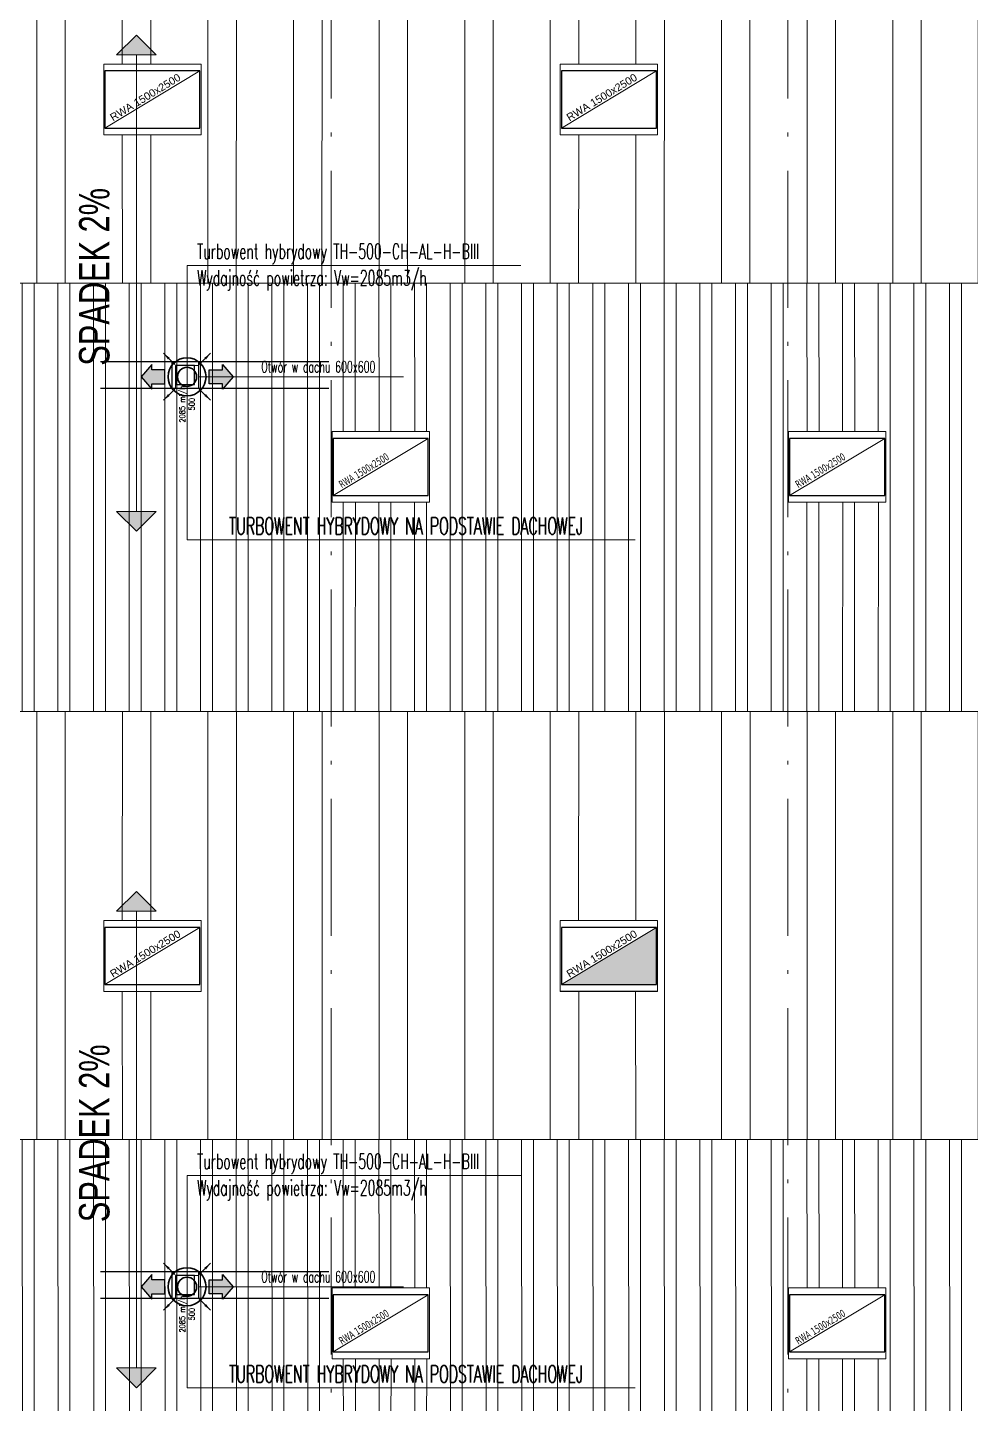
# Model space of a CAD drawing. Extents: x 6529560 to 6558080, y 5579316 to 5588131.
# Drawn here: x 6543331.87 to 6543356.66, y 5579522.54 to 5579558.69 of the extents above; entities that cross this region are included whole.
import ezdxf
from ezdxf.enums import TextEntityAlignment as Align

# ---------------------------------------------------------------- set-up
doc = ezdxf.new("R2010")
doc.units = 0
doc.header["$MEASUREMENT"] = 0
for name, pattern in [('ACAD_ISO10W100', [18, 12, -3, 0, -3]), ('GR_SOLID', [0]), ('STRICHLINIE', [0.75, 0.5, -0.25])]:
    doc.linetypes.add(name, pattern=pattern)
doc.layers.get('0').update_dxf_attribs({"color": 2, "linetype": 'CONTINUOUS', "lineweight": 5})
for name, color, linetype in [('06', 6, 'CONTINUOUS'), ('9', 1, 'CONTINUOUS'), ('_ajw_wywiew', 20, 'STRICHLINIE')]:
    doc.layers.add(name, color=color, linetype=linetype)
for name, color, linetype, lineweight in [('3', 4, 'CONTINUOUS', 13), ('arch_opisy', 20, 'CONTINUOUS', 13), ('arch_osie', 181, 'CONTINUOUS', 5), ('arch_zadaszenie', 76, 'CONTINUOUS', 15), ('arch_zadaszenie klapy dymowe', 31, 'CONTINUOUS', 13), ('arch_zadaszenie_raster', 76, 'CONTINUOUS', 15), ('FLUID-W1', 7, 'CONTINUOUS', 35), ('FLUID-W1-150-ARRGR', 7, 'CONTINUOUS', 13), ('IS_CIĘŻARY', 1, 'CONTINUOUS', 25), ('IS_OTWOROWANIE', 6, 'CONTINUOUS', 35), ('IS_wentylacja opis', 7, 'CONTINUOUS', 18)]:
    doc.layers.add(name, color=color, linetype=linetype, lineweight=lineweight)
doc.styles.add('FDBES', font='simplex.shx')
doc.styles.add('simplex', font='simplex.shx', dxfattribs={"width": 0.8})
doc.styles.get("Standard").update_dxf_attribs({"font": 'arial.ttf', "width": 0.75})
doc.dimstyles.new('FDBES', dxfattribs={"dimscale": 50, "dimtxt": 4, "dimasz": 2.5, "dimexe": 0.8, "dimexo": 2, "dimgap": 1, "dimtad": 1, "dimdsep": 46, "dimtxsty": 'FDBES', "dimcen": 2.5, "dimclrd": 4, "dimclre": 5, "dimadec": 0, "dimazin": 0, "dimtfac": 1, "dimtmove": 0, "dimatfit": 3, "dimfxl": 1, "dimarcsym": 0})
pattern_1 = [(90, (-75.1374, 0), (-2.25, 4e-16), []), (90, (-74.3874, 0.75), (-2.25, 4e-16), [])]
pattern_2 = [(90, (-75.1374, 0), (-0.9375, 2e-16), []), (90, (-74.8249, 0.3125), (-0.9375, 2e-16), [])]

# ---------------------------------------------------------------- blocks, each defined once
blk = doc.blocks.new('w2_1')
at = {"layer": '3', "lineweight": 25, "elevation": 7.783}
for points in [[(6543044.329, 5579880.741), (6543050.329, 5579880.741)], [(6543047.759, 5579880.741), (6543047.759, 5579880.041)], [(6543048.459, 5579880.741), (6543048.459, 5579880.041)], [(6543044.329, 5579880.041), (6543050.329, 5579880.041)]]:
    blk.add_lwpolyline(points, dxfattribs=at)
at = {"layer": '9', "lineweight": 25, "elevation": 7.783}
blk.add_lwpolyline([(6543047.859, 5579880.641), (6543048.359, 5579880.641), (6543048.359, 5579880.141), (6543047.859, 5579880.141)], close=True, dxfattribs=at)
blk = doc.blocks.new('*U995')
at = {"color": 0, "linetype": 'ByBlock', "lineweight": -2, "extrusion": (-1, -2e-16, -1e-16)}
blk.add_ellipse((0, 0), major_axis=(0, -500), ratio=1, start_param=-1.570796, end_param=4.712389, dxfattribs=at)
at = {"color": 0, "linetype": 'ByBlock', "lineweight": -2, "extrusion": (1, 2e-16, 1e-16)}
for major_axis in [(0, -500), (0, -250)]:
    blk.add_ellipse((0, 0), major_axis=major_axis, ratio=1, start_param=-1.570796, end_param=4.712389, dxfattribs=at)
at = {"color": 3, "linetype": 'Continuous', "lineweight": -3, "extrusion": (-1, -2e-16, -1e-16)}
blk.add_ellipse((0, 0), major_axis=(0, -250), ratio=1, start_param=-1.570796, end_param=4.712389, dxfattribs=at)
blk = doc.blocks.new('*U996')
at = {"color": 3, "linetype": 'Continuous', "lineweight": -3, "extrusion": (1, 2e-16, 2e-16)}
blk.add_ellipse((0, 0), major_axis=(0, 0, -250), ratio=1, start_param=-1.570796, end_param=4.712389, dxfattribs=at)
at = {"color": 3, "linetype": 'Continuous', "lineweight": -3, "extrusion": (-1, -2e-16, -2e-16)}
blk.add_ellipse((0, 0), major_axis=(0, 0, -250), ratio=1, start_param=-1.570796, end_param=4.712389, dxfattribs=at)
blk = doc.blocks.new('*U997')
at = {"color": 3, "linetype": 'Continuous', "lineweight": -3, "extrusion": (1, 2e-16, 2e-16)}
blk.add_ellipse((0, 0), major_axis=(0, 0, -250), ratio=1, start_param=-1.570796, end_param=4.712389, dxfattribs=at)
at = {"color": 3, "linetype": 'Continuous', "lineweight": -3, "extrusion": (-1, -2e-16, -2e-16)}
blk.add_ellipse((0, 0), major_axis=(0, 0, -250), ratio=1, start_param=-1.570796, end_param=4.712389, dxfattribs=at)
blk = doc.blocks.new('*U1001')
at = {"color": 0, "linetype": 'ByBlock', "lineweight": -2, "extrusion": (-1, -2e-16, -1e-16)}
blk.add_ellipse((0, 0), major_axis=(0, -500), ratio=1, start_param=-1.570796, end_param=4.712389, dxfattribs=at)
at = {"color": 0, "linetype": 'ByBlock', "lineweight": -2, "extrusion": (1, 2e-16, 1e-16)}
for major_axis in [(0, -500), (0, -250)]:
    blk.add_ellipse((0, 0), major_axis=major_axis, ratio=1, start_param=-1.570796, end_param=4.712389, dxfattribs=at)
at = {"color": 3, "linetype": 'Continuous', "lineweight": -3, "extrusion": (-1, -2e-16, -1e-16)}
blk.add_ellipse((0, 0), major_axis=(0, -250), ratio=1, start_param=-1.570796, end_param=4.712389, dxfattribs=at)
blk = doc.blocks.new('*U1002')
at = {"color": 3, "linetype": 'Continuous', "lineweight": -3, "extrusion": (1, 2e-16, 2e-16)}
blk.add_ellipse((0, 0), major_axis=(0, 0, -250), ratio=1, start_param=-1.570796, end_param=4.712389, dxfattribs=at)
at = {"color": 3, "linetype": 'Continuous', "lineweight": -3, "extrusion": (-1, -2e-16, -2e-16)}
blk.add_ellipse((0, 0), major_axis=(0, 0, -250), ratio=1, start_param=-1.570796, end_param=4.712389, dxfattribs=at)
blk = doc.blocks.new('*U1003')
at = {"color": 3, "linetype": 'Continuous', "lineweight": -3, "extrusion": (1, 2e-16, 2e-16)}
blk.add_ellipse((0, 0), major_axis=(0, 0, -250), ratio=1, start_param=-1.570796, end_param=4.712389, dxfattribs=at)
at = {"color": 3, "linetype": 'Continuous', "lineweight": -3, "extrusion": (-1, -2e-16, -2e-16)}
blk.add_ellipse((0, 0), major_axis=(0, 0, -250), ratio=1, start_param=-1.570796, end_param=4.712389, dxfattribs=at)
blk = doc.blocks.new('*U1029')
blk.add_leader([(-297, -297), (0, 0)], dimstyle='FDBES', override={"dimscale": 80, "dimclrd": 7})
blk = doc.blocks.new('*U1030')
blk.add_leader([(297, -297), (0, 0)], dimstyle='FDBES', override={"dimscale": 80, "dimclrd": 7})
blk = doc.blocks.new('*U1031')
blk.add_leader([(-297, 297), (0, 0)], dimstyle='FDBES', override={"dimscale": 80, "dimclrd": 7})
blk = doc.blocks.new('*U1032')
blk.add_leader([(297, 297), (0, 0)], dimstyle='FDBES', override={"dimscale": 80, "dimclrd": 7})
blk = doc.blocks.new('*U1037')
blk.add_leader([(-297, -297), (0, 0)], dimstyle='FDBES', override={"dimscale": 80, "dimclrd": 7})
blk = doc.blocks.new('*U1038')
blk.add_leader([(297, -297), (0, 0)], dimstyle='FDBES', override={"dimscale": 80, "dimclrd": 7})
blk = doc.blocks.new('*U1039')
blk.add_leader([(-297, 297), (0, 0)], dimstyle='FDBES', override={"dimscale": 80, "dimclrd": 7})
blk = doc.blocks.new('*U1040')
blk.add_leader([(297, 297), (0, 0)], dimstyle='FDBES', override={"dimscale": 80, "dimclrd": 7})

msp = doc.modelspace()

# ---------------------------------------------------------------- hatches: boundary and pattern name
at = {"layer": '_ajw_wywiew', "linetype": 'Continuous'}
for points in [[(6543335.1374, 5579549.3262), (6543335.1374, 5579549.184), (6543334.8567, 5579549.5102), (6543335.1374, 5579549.8364), (6543335.1374, 5579549.6942), (6543335.4811, 5579549.6942), (6543335.4811, 5579549.3262)], [(6543336.9947, 5579549.3262), (6543336.9947, 5579549.184), (6543337.2755, 5579549.5102), (6543336.9947, 5579549.8364), (6543336.9947, 5579549.6942), (6543336.6511, 5579549.6942), (6543336.6511, 5579549.3262)], [(6543335.1374, 5579525.4212), (6543335.1374, 5579525.279), (6543334.8567, 5579525.6052), (6543335.1374, 5579525.9313), (6543335.1374, 5579525.7892), (6543335.4811, 5579525.7892), (6543335.4811, 5579525.4212)], [(6543336.9947, 5579525.4212), (6543336.9947, 5579525.279), (6543337.2755, 5579525.6052), (6543336.9947, 5579525.9313), (6543336.9947, 5579525.7892), (6543336.6511, 5579525.7892), (6543336.6511, 5579525.4212)]]:
    msp.add_hatch(color=256, dxfattribs=at).paths.add_polyline_path(points)
at = {"layer": 'arch_opisy', "linetype": 'GR_SOLID'}
for points in [[(6543334.2165, 5579557.9712), (6543334.7336, 5579558.4883), (6543335.2508, 5579557.9712)], [(6543334.2165, 5579545.9712), (6543334.7336, 5579545.454), (6543335.2508, 5579545.9712)], [(6543334.2165, 5579535.4712), (6543334.7336, 5579535.9883), (6543335.2508, 5579535.4712)], [(6543334.2165, 5579523.4712), (6543334.7336, 5579522.954), (6543335.2508, 5579523.4712)]]:
    msp.add_hatch(color=8, dxfattribs=at).paths.add_polyline_path(points)
at = {"layer": 'arch_zadaszenie klapy dymowe'}
msp.add_hatch(color=256, dxfattribs=at).paths.add_polyline_path([(6543348.4071, 5579535.0462), (6543348.4071, 5579533.5462), (6543345.9071, 5579533.5462)])
at = {"layer": 'arch_zadaszenie_raster'}
h = msp.add_hatch(dxfattribs=at)
h.set_pattern_fill('ANSI32,_O', color=256, scale=6, angle=45)
h.set_pattern_definition(pattern_1)
h.paths.add_polyline_path([(6543267.5571, 5579563.2196), (6543376.1571, 5579563.2196), (6543376.1571, 5579551.9702), (6543267.5571, 5579551.9702)])
h.paths.add_polyline_path([(6543357.8771, 5579557.7262), (6543360.4371, 5579557.7262), (6543360.4371, 5579555.8662), (6543357.8771, 5579555.8662)], flags=16)
h.paths.add_polyline_path([(6543345.8771, 5579557.7267), (6543348.4371, 5579557.7267), (6543348.4371, 5579555.8667), (6543345.8771, 5579555.8667)], flags=16)
h.paths.add_polyline_path([(6543333.8771, 5579557.7265), (6543336.4371, 5579557.7265), (6543336.4371, 5579555.8665), (6543333.8771, 5579555.8665)], flags=16)
h.paths.add_polyline_path([(6543282.8571, 5579554.2197), (6543321.8571, 5579554.2197), (6543321.8571, 5579551.9702), (6543282.8571, 5579551.9702)])
h = msp.add_hatch(dxfattribs=at)
h.set_pattern_fill('ANSI32,_O', color=256, scale=2.5, angle=45)
h.set_pattern_definition(pattern_2)
h.paths.add_polyline_path([(6543376.1571, 5579551.9702), (6543267.5571, 5579551.9702), (6543267.5571, 5579540.7202), (6543376.1571, 5579540.7202)])
h.paths.add_polyline_path([(6543339.8771, 5579548.0739), (6543342.4371, 5579548.0739), (6543342.4371, 5579546.2139), (6543339.8771, 5579546.2139)], flags=16)
h.paths.add_polyline_path([(6543351.8771, 5579548.0739), (6543354.4371, 5579548.0739), (6543354.4371, 5579546.2139), (6543351.8771, 5579546.2139)], flags=16)
h.paths.add_polyline_path([(6543363.8771, 5579548.0739), (6543366.4371, 5579548.0739), (6543366.4371, 5579546.2139), (6543363.8771, 5579546.2139)], flags=16)
h.paths.add_polyline_path([(6543282.8571, 5579551.9702), (6543321.8571, 5579551.9702), (6543321.8571, 5579549.7202), (6543282.8571, 5579549.7202)], flags=16)
h = msp.add_hatch(dxfattribs=at)
h.set_pattern_fill('ANSI32,_O', color=256, scale=6, angle=45)
h.set_pattern_definition(pattern_1)
h.paths.add_polyline_path([(6543267.5572, 5579540.7202), (6543376.1571, 5579540.7202), (6543376.1571, 5579529.4702), (6543267.5572, 5579529.4702)])
h.paths.add_polyline_path([(6543357.8771, 5579535.2262), (6543360.4371, 5579535.2262), (6543360.4371, 5579533.3662), (6543357.8771, 5579533.3662)], flags=16)
h.paths.add_polyline_path([(6543345.8771, 5579535.2267), (6543348.4371, 5579535.2267), (6543348.4371, 5579533.3667), (6543345.8771, 5579533.3667)], flags=16)
h.paths.add_polyline_path([(6543333.8771, 5579535.2262), (6543336.4371, 5579535.2262), (6543336.4371, 5579533.3662), (6543333.8771, 5579533.3662)], flags=16)
h.paths.add_polyline_path([(6543282.8571, 5579531.7202), (6543321.8571, 5579531.7202), (6543321.8571, 5579529.4702), (6543282.8571, 5579529.4703)])
h = msp.add_hatch(dxfattribs=at)
h.set_pattern_fill('ANSI32,_O', color=256, scale=2.5, angle=45)
h.set_pattern_definition(pattern_2)
h.paths.add_polyline_path([(6543376.1571, 5579529.4702), (6543267.5572, 5579529.4702), (6543267.5572, 5579518.2102), (6543376.1571, 5579518.2102)])
h.paths.add_polyline_path([(6543339.8771, 5579525.5739), (6543342.4371, 5579525.5739), (6543342.4371, 5579523.7139), (6543339.8771, 5579523.7139)], flags=16)
h.paths.add_polyline_path([(6543351.8771, 5579525.5739), (6543354.4371, 5579525.5739), (6543354.4371, 5579523.7139), (6543351.8771, 5579523.7139)], flags=16)
h.paths.add_polyline_path([(6543363.8771, 5579525.5739), (6543366.4371, 5579525.5739), (6543366.4371, 5579523.7139), (6543363.8771, 5579523.7139)], flags=16)
h.paths.add_polyline_path([(6543282.8571, 5579529.4702), (6543321.8571, 5579529.4702), (6543321.8571, 5579527.2202), (6543282.8571, 5579527.2202)])

# ---------------------------------------------------------------- linework, layer by layer
at = {"layer": '06', "elevation": -7.3391}
for points in [[(6543336.4071, 5579557.5465), (6543333.9071, 5579557.5465), (6543333.9071, 5579556.0465), (6543336.4071, 5579556.0465)], [(6543348.4071, 5579557.5465), (6543345.9071, 5579557.5465), (6543345.9071, 5579556.0465), (6543348.4071, 5579556.0465)], [(6543342.4071, 5579547.8939), (6543339.9071, 5579547.8939), (6543339.9071, 5579546.3939), (6543342.4071, 5579546.3939)], [(6543354.4071, 5579547.8939), (6543351.9071, 5579547.8939), (6543351.9071, 5579546.3939), (6543354.4071, 5579546.3939)], [(6543336.4071, 5579535.0465), (6543333.9071, 5579535.0465), (6543333.9071, 5579533.5465), (6543336.4071, 5579533.5465)], [(6543348.4071, 5579535.0465), (6543345.9071, 5579535.0465), (6543345.9071, 5579533.5465), (6543348.4071, 5579533.5465)], [(6543342.4071, 5579525.3939), (6543339.9071, 5579525.3939), (6543339.9071, 5579523.8939), (6543342.4071, 5579523.8939)], [(6543354.4071, 5579525.3939), (6543351.9071, 5579525.3939), (6543351.9071, 5579523.8939), (6543354.4071, 5579523.8939)]]:
    msp.add_lwpolyline(points, close=True, dxfattribs=at)
at = {"layer": '_ajw_wywiew', "linetype": 'Continuous'}
for p, q in [((6543335.1374, 5579549.8364, 7.0659), (6543334.8567, 5579549.5102, 7.0659)), ((6543335.1374, 5579549.6942, 7.0659), (6543335.1374, 5579549.8364, 7.0659)), ((6543336.9947, 5579549.6942, 7.0659), (6543336.9947, 5579549.8364, 7.0659)), ((6543336.9947, 5579549.8364, 7.0659), (6543337.2755, 5579549.5102, 7.0659)), ((6543334.8567, 5579549.5102, 7.0659), (6543335.1374, 5579549.184, 7.0659)), ((6543335.4811, 5579549.6942, 7.0659), (6543335.1374, 5579549.6942, 7.0659)), ((6543335.4811, 5579549.3262, 7.0659), (6543335.4811, 5579549.6942, 7.0659)), ((6543336.6511, 5579549.3262, 7.0659), (6543336.6511, 5579549.6942, 7.0659)), ((6543336.6511, 5579549.6942, 7.0659), (6543336.9947, 5579549.6942, 7.0659)), ((6543337.2755, 5579549.5102, 7.0659), (6543336.9947, 5579549.184, 7.0659)), ((6543335.1374, 5579549.3262, 7.0659), (6543335.4811, 5579549.3262, 7.0659)), ((6543335.1374, 5579549.184, 7.0659), (6543335.1374, 5579549.3262, 7.0659)), ((6543336.9947, 5579549.3262, 7.0659), (6543336.6511, 5579549.3262, 7.0659)), ((6543336.9947, 5579549.184, 7.0659), (6543336.9947, 5579549.3262, 7.0659)), ((6543335.1374, 5579525.9313, 7.0659), (6543334.8567, 5579525.6052, 7.0659)), ((6543335.1374, 5579525.7892, 7.0659), (6543335.1374, 5579525.9313, 7.0659)), ((6543336.9947, 5579525.7892, 7.0659), (6543336.9947, 5579525.9313, 7.0659)), ((6543336.9947, 5579525.9313, 7.0659), (6543337.2755, 5579525.6052, 7.0659)), ((6543334.8567, 5579525.6052, 7.0659), (6543335.1374, 5579525.279, 7.0659)), ((6543335.4811, 5579525.7892, 7.0659), (6543335.1374, 5579525.7892, 7.0659)), ((6543335.4811, 5579525.4212, 7.0659), (6543335.4811, 5579525.7892, 7.0659)), ((6543336.6511, 5579525.4212, 7.0659), (6543336.6511, 5579525.7892, 7.0659)), ((6543336.6511, 5579525.7892, 7.0659), (6543336.9947, 5579525.7892, 7.0659)), ((6543337.2755, 5579525.6052, 7.0659), (6543336.9947, 5579525.279, 7.0659)), ((6543335.1374, 5579525.4212, 7.0659), (6543335.4811, 5579525.4212, 7.0659)), ((6543335.1374, 5579525.279, 7.0659), (6543335.1374, 5579525.4212, 7.0659)), ((6543336.9947, 5579525.4212, 7.0659), (6543336.6511, 5579525.4212, 7.0659)), ((6543336.9947, 5579525.279, 7.0659), (6543336.9947, 5579525.4212, 7.0659))]:
    msp.add_line(p, q, dxfattribs=at)
at = {"layer": 'arch_opisy', "color": 8}
for p, q in [((6543334.7336, 5579551.9712), (6543334.7336, 5579557.9712)), ((6543334.7336, 5579551.9712), (6543334.7336, 5579545.9712)), ((6543334.7336, 5579529.4712), (6543334.7336, 5579535.4712)), ((6543334.7336, 5579529.4712), (6543334.7336, 5579523.4712))]:
    msp.add_line(p, q, dxfattribs=at)
at = {"layer": 'arch_opisy', "color": 8, "extrusion": (0, 0, -1)}
for points in [[(-6543334.2165, 5579557.9712), (-6543335.2508, 5579557.9712), (-6543334.7336, 5579558.4883), (-6543334.2165, 5579557.9712)], [(-6543334.2165, 5579545.9712), (-6543335.2508, 5579545.9712), (-6543334.7336, 5579545.454), (-6543334.2165, 5579545.9712)], [(-6543334.2165, 5579535.4712), (-6543335.2508, 5579535.4712), (-6543334.7336, 5579535.9883), (-6543334.2165, 5579535.4712)], [(-6543334.2165, 5579523.4712), (-6543335.2508, 5579523.4712), (-6543334.7336, 5579522.954), (-6543334.2165, 5579523.4712)]]:
    msp.add_lwpolyline(points, dxfattribs=at)
at = {"layer": 'arch_osie', "linetype": 'ACAD_ISO10W100', "ltscale": 0.3, "extrusion": (-4.94832e-09, -8.0265e-10, 1)}
for points in [[(6543339.8571, 5579501.825), (6543339.8571, 5579613.6084)], [(6543351.8571, 5579501.825), (6543351.8571, 5579613.6084)], [(6543258.4571, 5579540.7202), (6543385.2571, 5579540.7202)]]:
    msp.add_lwpolyline(points, dxfattribs=at)
at = {"layer": 'arch_zadaszenie'}
for points in [[(6543267.5571, 5579563.2196), (6543376.1571, 5579563.2196), (6543376.1571, 5579551.9702), (6543267.5571, 5579551.9702)], [(6543333.8771, 5579557.7265), (6543336.4371, 5579557.7265), (6543336.4371, 5579555.8665), (6543333.8771, 5579555.8665)], [(6543345.8771, 5579557.7267), (6543348.4371, 5579557.7267), (6543348.4371, 5579555.8667), (6543345.8771, 5579555.8667)], [(6543376.1571, 5579551.9702), (6543267.5571, 5579551.9702), (6543267.5571, 5579540.7202), (6543376.1571, 5579540.7202)], [(6543339.8771, 5579548.0739), (6543342.4371, 5579548.0739), (6543342.4371, 5579546.2139), (6543339.8771, 5579546.2139)], [(6543351.8771, 5579548.0739), (6543354.4371, 5579548.0739), (6543354.4371, 5579546.2139), (6543351.8771, 5579546.2139)], [(6543267.5572, 5579540.7202), (6543376.1571, 5579540.7202), (6543376.1571, 5579529.4702), (6543267.5572, 5579529.4702)], [(6543333.8771, 5579535.2262), (6543336.4371, 5579535.2262), (6543336.4371, 5579533.3662), (6543333.8771, 5579533.3662)], [(6543345.8771, 5579535.2267), (6543348.4371, 5579535.2267), (6543348.4371, 5579533.3667), (6543345.8771, 5579533.3667)], [(6543376.1571, 5579529.4702), (6543267.5572, 5579529.4702), (6543267.5572, 5579518.2102), (6543376.1571, 5579518.2102)], [(6543339.8771, 5579525.5739), (6543342.4371, 5579525.5739), (6543342.4371, 5579523.7139), (6543339.8771, 5579523.7139)], [(6543351.8771, 5579525.5739), (6543354.4371, 5579525.5739), (6543354.4371, 5579523.7139), (6543351.8771, 5579523.7139)]]:
    msp.add_lwpolyline(points, close=True, dxfattribs=at)
at = {"layer": 'arch_zadaszenie klapy dymowe'}
for p, q in [((6543336.4371, 5579557.7265), (6543333.8771, 5579557.7265)), ((6543333.8771, 5579557.7265), (6543333.8771, 5579555.8665)), ((6543336.4371, 5579555.8665), (6543336.4371, 5579557.7265)), ((6543348.4371, 5579557.7262), (6543345.8771, 5579557.7262)), ((6543345.8771, 5579557.7262), (6543345.8771, 5579555.8662)), ((6543348.4371, 5579555.8662), (6543348.4371, 5579557.7262)), ((6543333.9071, 5579556.0465), (6543333.9071, 5579557.5465)), ((6543333.9071, 5579557.5465), (6543336.4071, 5579557.5465)), ((6543333.9071, 5579556.0465), (6543336.4071, 5579557.5465)), ((6543333.9071, 5579556.0465), (6543336.4071, 5579557.5465)), ((6543336.4071, 5579557.5465), (6543336.4071, 5579556.0465)), ((6543336.4071, 5579557.5465), (6543336.4071, 5579556.0465)), ((6543345.9071, 5579556.0462), (6543345.9071, 5579557.5462)), ((6543345.9071, 5579557.5462), (6543348.4071, 5579557.5462)), ((6543345.9071, 5579556.0462), (6543348.4071, 5579557.5462)), ((6543345.9071, 5579556.0462), (6543348.4071, 5579557.5462)), ((6543348.4071, 5579557.5462), (6543348.4071, 5579556.0462)), ((6543348.4071, 5579557.5462), (6543348.4071, 5579556.0462)), ((6543333.8771, 5579555.8665), (6543336.4371, 5579555.8665)), ((6543336.4071, 5579556.0465), (6543333.9071, 5579556.0465)), ((6543336.4071, 5579556.0465), (6543333.9071, 5579556.0465)), ((6543345.8771, 5579555.8662), (6543348.4371, 5579555.8662)), ((6543348.4071, 5579556.0462), (6543345.9071, 5579556.0462)), ((6543348.4071, 5579556.0462), (6543345.9071, 5579556.0462)), ((6543339.9071, 5579546.3939), (6543342.4071, 5579547.8939)), ((6543351.9071, 5579546.3939), (6543354.4071, 5579547.8939)), ((6543336.4371, 5579535.2262), (6543333.8771, 5579535.2262)), ((6543333.8771, 5579535.2262), (6543333.8771, 5579533.3662)), ((6543333.9071, 5579533.5462), (6543333.9071, 5579535.0462)), ((6543333.9071, 5579535.0462), (6543336.4071, 5579535.0462)), ((6543333.9071, 5579533.5462), (6543336.4071, 5579535.0462)), ((6543333.9071, 5579533.5462), (6543336.4071, 5579535.0462)), ((6543336.4071, 5579535.0462), (6543336.4071, 5579533.5462)), ((6543336.4071, 5579535.0462), (6543336.4071, 5579533.5462)), ((6543336.4371, 5579533.3662), (6543336.4371, 5579535.2262)), ((6543348.4371, 5579535.2262), (6543345.8771, 5579535.2262)), ((6543345.8771, 5579535.2262), (6543345.8771, 5579533.3662)), ((6543345.9071, 5579533.5462), (6543345.9071, 5579535.0462)), ((6543345.9071, 5579535.0462), (6543348.4071, 5579535.0462)), ((6543345.9071, 5579533.5462), (6543348.4071, 5579535.0462)), ((6543345.9071, 5579533.5462), (6543348.4071, 5579535.0462)), ((6543348.4071, 5579535.0462), (6543348.4071, 5579533.5462)), ((6543348.4071, 5579535.0462), (6543348.4071, 5579533.5462)), ((6543348.4371, 5579533.3662), (6543348.4371, 5579535.2262)), ((6543336.4071, 5579533.5462), (6543333.9071, 5579533.5462)), ((6543336.4071, 5579533.5462), (6543333.9071, 5579533.5462)), ((6543348.4071, 5579533.5462), (6543345.9071, 5579533.5462)), ((6543348.4071, 5579533.5462), (6543345.9071, 5579533.5462)), ((6543333.8771, 5579533.3662), (6543336.4371, 5579533.3662)), ((6543345.8771, 5579533.3662), (6543348.4371, 5579533.3662)), ((6543339.9071, 5579523.8939), (6543342.4071, 5579525.3939)), ((6543351.9071, 5579523.8939), (6543354.4071, 5579525.3939))]:
    msp.add_line(p, q, dxfattribs=at)
for points in [[(6543342.4371, 5579546.2139), (6543342.4371, 5579548.0739), (6543339.8771, 5579548.0739), (6543339.8771, 5579546.2139)], [(6543354.4371, 5579546.2139), (6543354.4371, 5579548.0739), (6543351.8771, 5579548.0739), (6543351.8771, 5579546.2139)], [(6543339.9071, 5579546.3939), (6543339.9071, 5579547.8939), (6543342.4071, 5579547.8939), (6543342.4071, 5579546.3939)], [(6543351.9071, 5579546.3939), (6543351.9071, 5579547.8939), (6543354.4071, 5579547.8939), (6543354.4071, 5579546.3939)], [(6543342.4371, 5579523.7139), (6543342.4371, 5579525.5739), (6543339.8771, 5579525.5739), (6543339.8771, 5579523.7139)], [(6543354.4371, 5579523.7139), (6543354.4371, 5579525.5739), (6543351.8771, 5579525.5739), (6543351.8771, 5579523.7139)], [(6543339.9071, 5579523.8939), (6543339.9071, 5579525.3939), (6543342.4071, 5579525.3939), (6543342.4071, 5579523.8939)], [(6543351.9071, 5579523.8939), (6543351.9071, 5579525.3939), (6543354.4071, 5579525.3939), (6543354.4071, 5579523.8939)]]:
    msp.add_lwpolyline(points, close=True, dxfattribs=at)
for points in [[(6543342.4071, 5579547.8939), (6543342.4071, 5579546.3939), (6543339.9071, 5579546.3939), (6543342.4071, 5579547.8939)], [(6543354.4071, 5579547.8939), (6543354.4071, 5579546.3939), (6543351.9071, 5579546.3939), (6543354.4071, 5579547.8939)], [(6543342.4071, 5579525.3939), (6543342.4071, 5579523.8939), (6543339.9071, 5579523.8939), (6543342.4071, 5579525.3939)], [(6543354.4071, 5579525.3939), (6543354.4071, 5579523.8939), (6543351.9071, 5579523.8939), (6543354.4071, 5579525.3939)]]:
    msp.add_lwpolyline(points, dxfattribs=at)
at = {"layer": 'IS_OTWOROWANIE', "color": 2, "lineweight": 0}
for p, q in [((6543336.0661, 5579545.2291, -7352.701), (6543336.0661, 5579549.5102, 7.4959)), ((6543336.0661, 5579522.9475, -6912.4391), (6543336.0661, 5579525.6052, 7.4959))]:
    msp.add_line(p, q, dxfattribs=at)
at = {"layer": 'IS_OTWOROWANIE', "lineweight": 0}
for p, q in [((6543341.7603, 5579549.5102, 7.4959), (6543336.3661, 5579549.5102, 7.0886)), ((6543341.7603, 5579525.6052, 7.4959), (6543336.3661, 5579525.6052, 7.0886))]:
    msp.add_line(p, q, dxfattribs=at)
at = {"layer": 'IS_OTWOROWANIE', "lineweight": 0, "elevation": 7.0659}
for points in [[(6543335.7661, 5579549.2102), (6543336.3661, 5579549.2102), (6543336.3661, 5579549.8102), (6543335.7661, 5579549.8102)], [(6543335.7661, 5579525.3052), (6543336.3661, 5579525.3052), (6543336.3661, 5579525.9052), (6543335.7661, 5579525.9052)]]:
    msp.add_lwpolyline(points, close=True, dxfattribs=at)
at = {"layer": 'IS_OTWOROWANIE', "color": 2, "lineweight": 0, "elevation": -7352.701}
for points in [[(6543336.0661, 5579545.2291), (6543347.8455, 5579545.2291)], [(6543336.0661, 5579522.9475), (6543347.8455, 5579522.9475)]]:
    msp.add_lwpolyline(points, dxfattribs=at)
at = {"layer": 'IS_wentylacja opis', "elevation": 7.4959}
for points in [[(6543344.8393, 5579552.434), (6543336.0661, 5579552.434), (6543336.0661, 5579549.5102)], [(6543344.8393, 5579528.529), (6543336.0661, 5579528.529), (6543336.0661, 5579525.6052)]]:
    msp.add_lwpolyline(points, dxfattribs=at)

# ---------------------------------------------------------------- block references
at = {"layer": '3', "lineweight": 25, "xscale": -1}
for p in [(13086384.123, -330.8357, -7.8197), (13086384.123, -354.7407, -7.8197)]:
    msp.add_blockref('w2_1', p, dxfattribs=at)
at = {"layer": 'FLUID-W1', "color": 3, "linetype": 'Continuous', "extrusion": (1, -3e-16, 1e-16), "xscale": 0.0009999999920032, "yscale": 0.0009999999920032, "zscale": 0.0009999999920032, "rotation": 89.99999999999999}
for name, p in [('*U995', (5579549.5102, 7.7459, 6543336.0661)), ('*U1001', (5579525.6052, 7.7459, 6543336.0661))]:
    msp.add_blockref(name, p, dxfattribs=at)
at = {"layer": 'FLUID-W1', "color": 3, "linetype": 'Continuous', "extrusion": (0, -1, -2e-16), "xscale": 0.0009999999920032, "yscale": 0.0009999999920032, "zscale": 0.0009999999920032, "rotation": 270}
for name, p in [('*U996', (6543336.0661, 7.0659, -5579549.5102)), ('*U997', (6543336.0661, 7.6559, -5579549.5102)), ('*U1002', (6543336.0661, 7.0659, -5579525.6052)), ('*U1003', (6543336.0661, 7.6559, -5579525.6052))]:
    msp.add_blockref(name, p, dxfattribs=at)
at = {"layer": 'FLUID-W1-150-ARRGR', "xscale": 0.0009999999920032, "yscale": 0.0009999999920032, "zscale": 0.0009999999920032, "rotation": 89.99999999999999}
for name, p in [('*U1032', (6543335.7454, 5579549.8309, 7.8759)), ('*U1030', (6543336.3868, 5579549.8309, 7.8759)), ('*U1031', (6543335.7454, 5579549.1895, 7.8759)), ('*U1029', (6543336.3868, 5579549.1895, 7.8759)), ('*U1040', (6543335.7454, 5579525.9259, 7.8759)), ('*U1038', (6543336.3868, 5579525.9259, 7.8759)), ('*U1039', (6543335.7454, 5579525.2845, 7.8759)), ('*U1037', (6543336.3868, 5579525.2845, 7.8759))]:
    msp.add_blockref(name, p, dxfattribs=at)

# ---------------------------------------------------------------- texts
at = {"layer": 'arch_opisy', "color": 8, "width": 0.722959}
for p in [(6543334.0272, 5579549.8021, 21.2187), (6543334.0272, 5579527.3021, 21.2187)]:
    msp.add_text('SPADEK 2%', height=0.8, rotation=90, dxfattribs=at).set_placement(p)
at = {"layer": 'arch_zadaszenie klapy dymowe'}
for p in [(6543334.1197, 5579556.2179, 21.2187), (6543346.1197, 5579556.2176, 13.8796), (6543334.1197, 5579533.7176, 21.2187), (6543346.1197, 5579533.7176, 13.8796)]:
    msp.add_text('RWA 1500x2500', height=0.2, rotation=31.45802, dxfattribs=at).set_placement(p)
at = {"layer": 'arch_zadaszenie klapy dymowe', "char_height": 0.2, "width": 2.165027, "attachment_point": 1, "rotation": 31.45802}
for insert in [(6543340.0304, 5579546.7501, 13.8796), (6543352.0304, 5579546.7501, 21.2187), (6543340.0304, 5579524.2501, 13.8796), (6543352.0304, 5579524.2501, 21.2187)]:
    msp.add_mtext('{\\fTahoma|b0|i0|c0|p34;RWA 1500x2500}', dxfattribs=dict(at, insert=insert))
at = {"layer": 'FLUID-W1-150-ARRGR', "color": 7, "char_height": 0.15, "attachment_point": 5, "rotation": 90, "style": 'simplex'}
for insert in [(6543336.0661, 5579548.7916, 7.8759), (6543336.0661, 5579524.8866, 7.8759)]:
    msp.add_mtext('2085 m{\\A2;\\H0.5x;3}/h\\P500', dxfattribs=dict(at, insert=insert))
at = {"layer": 'IS_CIĘŻARY', "color": 2, "style": 'simplex', "width": 0.6}
for p in [(6543341.825, 5579545.3685, -7352.701), (6543341.825, 5579523.087, -7352.701)]:
    msp.add_text('TURBOWENT HYBRYDOWY NA PODSTAWIE DACHOWEJ', height=0.45, dxfattribs=at).set_placement(p, align=Align.CENTER)
at = {"layer": 'IS_OTWOROWANIE', "lineweight": 0, "style": 'simplex', "width": 0.6}
for p in [(6543338.017, 5579549.7726, 21.4455), (6543338.017, 5579525.8676, 21.4455)]:
    msp.add_text('Otwór w dachu 600x600', height=0.3, dxfattribs=at).set_placement(p, align=Align.MIDDLE_LEFT)
at = {"layer": 'IS_wentylacja opis', "style": 'simplex', "width": 0.6}
for s, p in [('Turbowent hybrydowy TH-500-CH-AL-H-BIII', (6543336.3296, 5579552.8064, 21.4455)), ('Wydajność powietrza: Vw=2085m3/h', (6543336.3296, 5579552.1085, 21.4455)), ('Turbowent hybrydowy TH-500-CH-AL-H-BIII', (6543336.3296, 5579528.9014, 21.4455)), ('Wydajność powietrza: Vw=2085m3/h', (6543336.3296, 5579528.2035, 21.4455))]:
    msp.add_text(s, height=0.4, dxfattribs=at).set_placement(p, align=Align.MIDDLE_LEFT)

doc.saveas('drawing.dxf')
